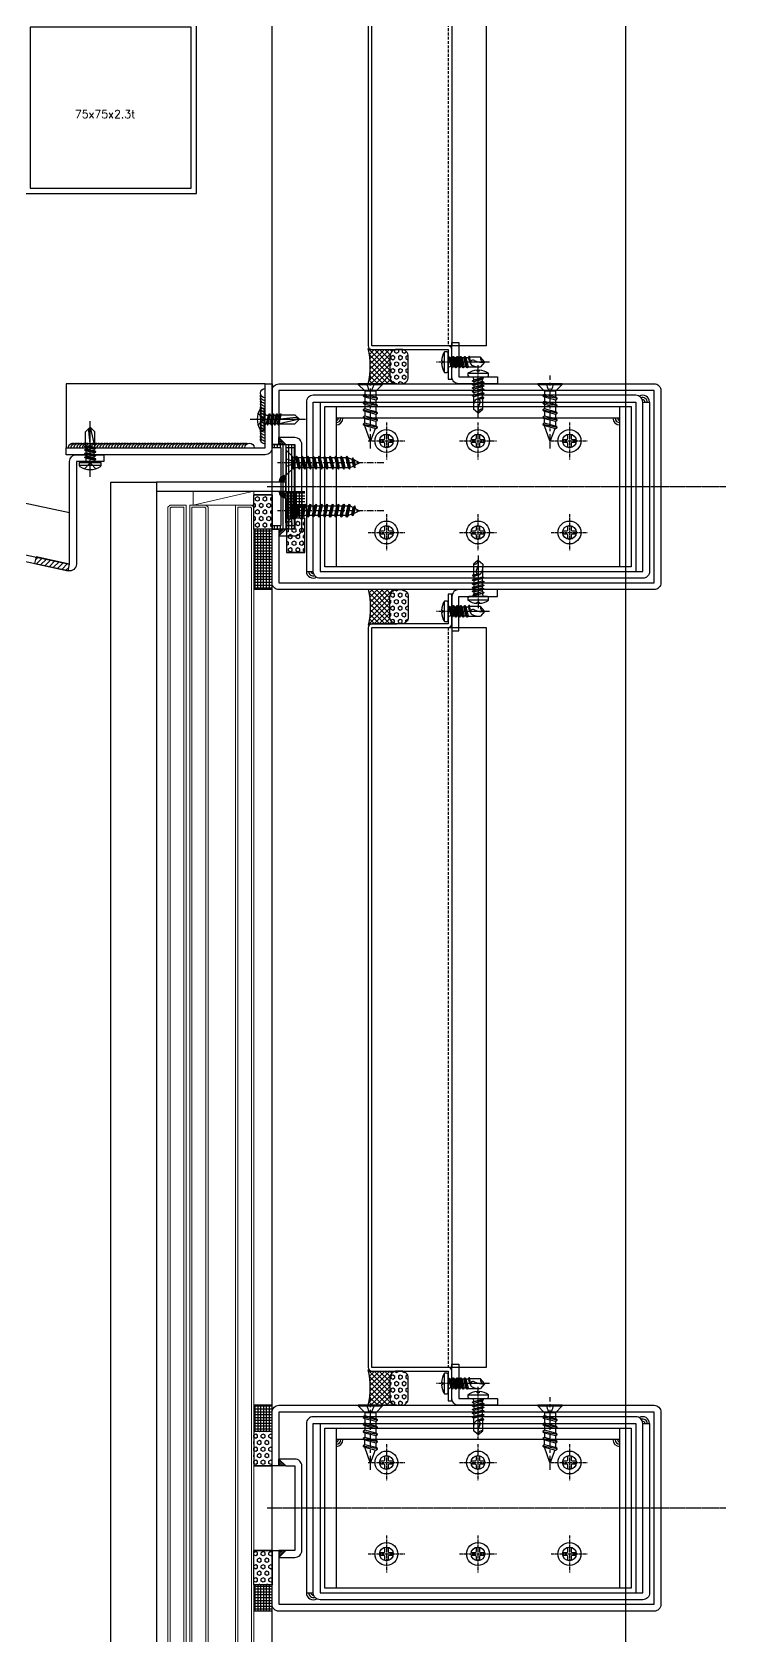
# Model space of a CAD drawing. Extents: x -3378 to 102197, y -3799 to 48702.
# Drawn here: x 96608 to 96911, y 7674 to 8375 of the extents above; entities that cross this region are included whole.
import ezdxf

# ---------------------------------------------------------------- set-up
doc = ezdxf.new("R2010")
doc.units = 0
for name, pattern in [('CEN1', [9, 6, -1, 1, -1]), ('CENTER', [2, 1.25, -0.25, 0.25, -0.25]), ('HIDDEN', [0.375, 0.25, -0.125])]:
    doc.linetypes.add(name, pattern=pattern)
for name, color, linetype in [('24WELD', 55, 'Continuous'), ('ARR', 6, 'Continuous'), ('BCM CL', 14, 'CENTER'), ('BCM-DIM', 54, 'Continuous'), ('BCM-draft', 252, 'Continuous'), ('BCM-SIL', 8, 'Continuous'), ('CENTER', 4, 'CENTER'), ('CL', 14, 'CENTER'), ('GM_SECT_15', 15, 'Continuous'), ('不鏽鋼板S.S.PANEL', 30, 'Continuous'), ('填縫物 SEALANT', 1, 'Continuous'), ('泡棉', 8, 'Continuous'), ('矽利康', 9, 'Continuous'), ('螺絲 固定五金 FASTENERS', 124, 'Continuous'), ('螺絲、螺栓', 4, 'Continuous'), ('視覺模型鋁擠型暫替', 4, 'Continuous'), ('金屬面材 METAL PANEL', 2, 'Continuous'), ('镀锌钢板', 3, 'Continuous'), ('隔熱材 INSULATION', 9, 'HIDDEN')]:
    doc.layers.add(name, color=color, linetype=linetype)
doc.layers.add('BCM-GK', color=252, linetype='Continuous', lineweight=5)
doc.layers.add('BCM-GLA', color=4, linetype='Continuous', lineweight=5)
doc.layers.add('不顯示', color=254, linetype='Continuous', plot=False)
doc.styles.add('DIM', font='simplex.shx', dxfattribs={"bigfont": 'chineset.shx'})
pattern_1 = [(45, (-80931.47096, -992287.45455), (-0.44194173824, 0.44194173824), [])]
pattern_2 = [(90, (-94993.687, -997925.494), (-1.25, 0), []), (180, (-94993.687, -997925.494), (-1e-16, -1.25), [])]
pattern_3 = [(90, (154.4923, -120.1606), (-1.649778, 1e-16), [0.9525, -1.905]), (210, (154.4923, -120.1606), (0.824889, -1.42875), [0.9525, -1.905]), (150, (154.4923, -119.2081), (-0.824889, -1.42875), [0.9525, -1.905])]

# ---------------------------------------------------------------- blocks, each defined once
blk = doc.blocks.new('75x75x2.3t')
at = {"layer": 'GM_SECT_15'}
for points in [[(0, -75), (75, -75), (75, 0), (0, 0)], [(2.3, -72.7), (72.7, -72.7), (72.7, -2.3), (2.3, -2.3)]]:
    blk.add_lwpolyline(points, close=True, dxfattribs=at)
at = {"layer": '不顯示', "linetype": 'Continuous', "insert": (21.79, -38.48), "char_height": 3.5, "attachment_point": 1, "style": 'DIM'}
blk.add_mtext_dynamic_manual_height_columns('75x75x2.3t', width=3.4858, gutter_width=17.5, heights=[0], dxfattribs=at)
blk = doc.blocks.new('*u927')
at = {"layer": 'CENTER', "color": 0, "ltscale": 5}
blk.add_line((28.28, 0), (-3.62, 0), dxfattribs=at)
at = {"layer": '螺絲、螺栓', "color": 0, "linetype": 'ByBlock', "ltscale": 0.2}
for p, q in [((0.3, 5.3), (0.3, -5.3)), ((3.1, 2.5), (3.1, -2.5)), ((3.1, 2.39), (4.64, 2.39)), ((5.08, 3.15), (6.34, -3.15)), ((5.7, 2.39), (7.79, 2.39)), ((8.23, 3.15), (9.49, -3.15)), ((8.85, 2.39), (10.94, 2.39)), ((11.38, 3.15), (12.64, -3.15)), ((12, 2.39), (14.09, 2.39)), ((14.53, 3.15), (15.79, -3.15)), ((17.24, 2.39), (15.15, 2.39)), ((17.68, 3.15), (18.94, -3.15)), ((18.17, 2.61), (24.84, 0.24)), ((3.1, -2.39), (5.9, -2.39)), ((6.96, -2.39), (9.05, -2.39)), ((10.11, -2.39), (12.2, -2.39)), ((13.26, -2.39), (15.35, -2.39)), ((16.41, -2.39), (18.5, -2.39)), ((24.84, -0.23), (19.52, -2.25))]:
    blk.add_line(p, q, dxfattribs=at)
blk.add_lwpolyline([(3.1, -2.5), (0.3, -5.3), (0, -5.3), (0, 5.3), (0.3, 5.3), (3.1, 2.5)], dxfattribs=at)
blk.add_lwpolyline([(0, 1.61, -0.048054), (2.67, 0.68, -0.292428), (3.1, 0, -0.292428), (2.67, -0.68, -0.048054), (0, -1.61, -0.048054)], format="xyb", dxfattribs=at)
for points in [[(6.34, -3.15), (5.9, -2.39), (4.64, 2.39), (5.08, 3.15), (5.27, 3.15), (5.7, 2.39), (6.96, -2.39), (6.53, -3.15)], [(9.49, -3.15), (9.05, -2.39), (7.79, 2.39), (8.23, 3.15), (8.42, 3.15), (8.85, 2.39), (10.11, -2.39), (9.68, -3.15)], [(12.64, -3.15), (12.2, -2.39), (10.94, 2.39), (11.38, 3.15), (11.57, 3.15), (12, 2.39), (13.26, -2.39), (12.83, -3.15)], [(15.79, -3.15), (15.35, -2.39), (14.09, 2.39), (14.53, 3.15), (14.72, 3.15), (15.15, 2.39), (16.41, -2.39), (15.98, -3.15)], [(18.94, -3.15), (18.5, -2.39), (17.24, 2.39), (17.68, 3.15), (17.87, 3.15), (18.3, 2.39), (19.56, -2.39), (19.13, -3.15)]]:
    blk.add_lwpolyline(points, close=True, dxfattribs=at)
blk.add_arc((24.75, 0), 0.252, 292.16272, 69.4623, dxfattribs=at)
blk = doc.blocks.new('*U929')
blk.add_blockref('*u927', (0, 0))
blk = doc.blocks.new('橫料01')
at = {"layer": '視覺模型鋁擠型暫替', "linetype": 'Continuous'}
h = blk.add_hatch(dxfattribs=at)
h.set_pattern_fill('ANSI31', color=1, scale=5)
h.set_pattern_definition(pattern_1)
h.paths.add_polyline_path([(-151.5, -26.5), (-148.5, -26.5), (-151.5, -23.5)])
h = blk.add_hatch(dxfattribs=at)
h.set_pattern_fill('ANSI31', color=1, scale=5)
h.set_pattern_definition(pattern_1)
h.paths.add_polyline_path([(-151.5, -66.5), (-148.5, -63.5), (-151.5, -63.5)])
at = {"layer": '視覺模型鋁擠型暫替', "color": 1, "linetype": 'Continuous'}
for points in [[(-148.5, -26.5), (-151.5, -26.5), (-151.5, -23.5), (-148.5, -26.5)], [(-148.5, -63.5), (-151.5, -63.5), (-151.5, -66.5), (-148.5, -63.5)]]:
    blk.add_lwpolyline(points, dxfattribs=at)
at = {"layer": '視覺模型鋁擠型暫替', "color": 7, "linetype": 'Continuous'}
for centre, radius, start, end in [((7.5, -8), 3, 0, 120), ((7.5, -8), 2, 0, 109.47122), ((7.5, -8), 1, 0, 99.59407), ((-136.5, -82.01), 3, 180, 300), ((-136.5, -82.01), 2, 180, 289.47122), ((-136.5, -82.01), 1, 180, 279.59407)]:
    blk.add_arc(centre, radius, start, end, dxfattribs=at)
at = {"layer": '金屬面材 METAL PANEL'}
for points in [[(-151.5, -63.5), (-151.5, -87.01), (12.5, -87.01), (12.5, -3), (-151.49, -3), (-151.5, -26.5), (-154.5, -26.5), (-154.49, -3, -0.414128), (-151.49, 0), (12.5, 0, -0.414214), (15.5, -3), (15.5, -87.01, -0.414214), (12.5, -90.01), (-151.5, -90.01, -0.414214), (-154.5, -87.01), (-154.5, -63.5)], [(-151.5, -66.5), (-144.5, -66.5, 0.414214), (-141.5, -63.5), (-141.5, -26.5, 0.414239), (-144.5, -23.5), (-151.5, -23.5), (-148.5, -26.5), (-144.5, -26.5), (-144.5, -63.5), (-148.5, -63.5)]]:
    blk.add_lwpolyline(points, format="xyb", close=True, dxfattribs=at)
at = {"layer": '镀锌钢板'}
for points in [[(-136.5, -82.01), (-136.5, -8), (4.5, -8), (4.5, -82.01), (7.5, -82.01), (7.5, -8, 0.414214), (4.5, -5), (-136.5, -5, 0.414214), (-139.5, -8), (-139.5, -82.01)], [(10.5, -8), (10.5, -82.01, -0.414214), (7.5, -85.01), (-133.5, -85.01, -0.414214), (-136.5, -82.01), (-136.5, -8), (-133.5, -8), (-133.5, -82.01), (7.5, -82.01), (7.5, -8)]]:
    blk.add_lwpolyline(points, format="xyb", close=True, dxfattribs=at)
at = {"layer": '螺絲 固定五金 FASTENERS', "xscale": -1.000000000000002, "rotation": 90}
for p in [(-111.5, 0), (-33, 0)]:
    blk.add_blockref('*U929', p, dxfattribs=at)
blk = doc.blocks.new('*U35')
blk.add_lwpolyline([(1.22, 0.68), (2.48, 0.68, -0.398336), (3.02, 0.16, -0.027263), (3.02, -0.16, -0.398336), (2.48, -0.68), (1.22, -0.68, 0.414214), (0.68, -1.22), (0.68, -2.48, -0.398336), (0.16, -3.02, -0.027263), (-0.16, -3.02, -0.398336), (-0.68, -2.48), (-0.68, -1.22, 0.414214), (-1.22, -0.68), (-2.48, -0.68, -0.398336), (-3.02, -0.16, -0.027263), (-3.02, 0.16, -0.398336), (-2.48, 0.68), (-1.22, 0.68, 0.414214), (-0.68, 1.22), (-0.68, 2.48, -0.398336), (-0.16, 3.02, -0.027263), (0.16, 3.02, -0.398336), (0.68, 2.48), (0.68, 1.22, 0.414214)], format="xyb", close=True)
blk.add_circle((0, 0), 5)
at = {"layer": 'CL'}
for p, q in [((0, 8.04), (0, -8.04)), ((-8.04, 0), (8.04, 0))]:
    blk.add_line(p, q, dxfattribs=at)
blk = doc.blocks.new('圓孔6mm')
at = {"layer": '視覺模型鋁擠型暫替', "color": 6, "linetype": 'Continuous'}
blk.add_circle((0, 0), 3, dxfattribs=at)
at = {"layer": 'BCM-draft'}
blk.add_blockref('*U35', (0, 0), dxfattribs=at)
blk = doc.blocks.new('4t 托架')
at = {"layer": '視覺模型鋁擠型暫替', "color": 7, "linetype": 'Continuous'}
for centre, radius, start, end in [((14.5, -11.5), 1, 270, 0), ((14.5, -11.5), 2, 270, 0), ((14.5, -11.5), 3, 270, 0), ((138.5, -11.5), 3, 180, 270), ((138.5, -11.5), 2, 180, 270), ((138.5, -11.5), 1, 180, 270)]:
    blk.add_arc(centre, radius, start, end, dxfattribs=at)
at = {"layer": '镀锌钢板', "color": 6, "linetype": 'Continuous'}
for p, q in [((14.5, -6.5), (14.5, -76.51)), ((138.5, -76.51), (138.5, -6.5)), ((138.5, -11.5), (14.5, -11.5))]:
    blk.add_line(p, q, dxfattribs=at)
blk.add_lwpolyline([(9.5, -6.5), (143.5, -6.5), (143.5, -76.51), (9.5, -76.51)], close=True, dxfattribs=at)
at = {"layer": '視覺模型鋁擠型暫替', "linetype": 'Continuous'}
for p in [(36.5, -21.5), (76.5, -21.5), (116.5, -21.5), (36.5, -61.51), (76.5, -61.51), (116.5, -61.51)]:
    blk.add_blockref('圓孔6mm', p, dxfattribs=at)
blk = doc.blocks.new('A$C4E2A2353')
at = {"layer": 'ARR', "color": 0, "linetype": 'CEN1', "ltscale": 0.5}
blk.add_line((42.86, 0), (-3.62, 0), dxfattribs=at)
at = {"layer": 'ARR', "color": 0, "linetype": 'ByBlock', "ltscale": 0.3}
for p, q in [((0.3, -5.3), (0.3, 5.3)), ((3.1, -2.5), (3.1, 2.5)), ((4.38, 2.15), (3.1, 2.15)), ((3.1, 1.24), (3.82, -2.16)), ((4.71, 2.87), (4.38, 2.15)), ((4.38, 2.15), (5.3, -2.16)), ((4.43, 1.96), (5.34, -2.36)), ((5.34, 2.15), (4.71, 2.87)), ((4.71, 2.87), (5.93, -2.88)), ((4.89, 2.06), (5.8, -2.26)), ((6.82, 2.15), (5.34, 2.15)), ((5.34, 2.15), (6.26, -2.16)), ((5.34, 2.15), (6.26, -2.16)), ((7.15, 2.87), (6.82, 2.15)), ((6.82, 2.15), (7.74, -2.16)), ((6.86, 1.96), (7.78, -2.36)), ((7.78, 2.15), (7.15, 2.87)), ((7.15, 2.87), (8.37, -2.88)), ((7.32, 2.06), (8.24, -2.26)), ((9.26, 2.15), (7.78, 2.15)), ((7.78, 2.15), (8.7, -2.16)), ((7.78, 2.15), (8.7, -2.16)), ((9.59, 2.87), (9.26, 2.15)), ((9.26, 2.15), (10.17, -2.16)), ((9.3, 1.96), (10.21, -2.36)), ((10.22, 2.15), (9.59, 2.87)), ((9.59, 2.87), (10.81, -2.88)), ((9.76, 2.06), (10.67, -2.26)), ((11.7, 2.15), (10.22, 2.15)), ((10.22, 2.15), (11.13, -2.16)), ((10.22, 2.15), (11.13, -2.16)), ((12.02, 2.87), (11.7, 2.15)), ((11.7, 2.15), (12.61, -2.16)), ((11.74, 1.96), (12.65, -2.36)), ((12.66, 2.15), (12.02, 2.87)), ((12.02, 2.87), (13.24, -2.88)), ((12.2, 2.06), (13.11, -2.26)), ((14.13, 2.15), (12.66, 2.15)), ((12.66, 2.15), (13.57, -2.16)), ((12.66, 2.15), (13.57, -2.16)), ((14.46, 2.87), (14.13, 2.15)), ((14.13, 2.15), (15.05, -2.16)), ((14.18, 1.96), (15.09, -2.36)), ((15.09, 2.15), (14.46, 2.87)), ((14.46, 2.87), (15.68, -2.88)), ((14.64, 2.06), (15.55, -2.26)), ((16.57, 2.15), (15.09, 2.15)), ((15.09, 2.15), (16.01, -2.16)), ((15.09, 2.15), (16.01, -2.16)), ((16.9, 2.87), (16.57, 2.15)), ((16.57, 2.15), (17.49, -2.16)), ((16.61, 1.96), (17.53, -2.36)), ((17.53, 2.15), (16.9, 2.87)), ((16.9, 2.87), (18.12, -2.88)), ((17.07, 2.06), (17.99, -2.26)), ((19.01, 2.15), (17.53, 2.15)), ((17.53, 2.15), (18.45, -2.16)), ((17.53, 2.15), (18.45, -2.16)), ((19.34, 2.87), (19.01, 2.15)), ((19.01, 2.15), (19.92, -2.16)), ((19.05, 1.96), (19.96, -2.36)), ((19.97, 2.15), (19.34, 2.87)), ((19.34, 2.87), (20.56, -2.88)), ((19.51, 2.06), (20.42, -2.26)), ((21.45, 2.15), (19.97, 2.15)), ((19.97, 2.15), (20.88, -2.16)), ((19.97, 2.15), (20.88, -2.16)), ((21.77, 2.87), (21.45, 2.15)), ((21.77, 2.87), (21.45, 2.15)), ((21.45, 2.15), (22.36, -2.16)), ((21.45, 2.15), (22.36, -2.16)), ((21.49, 1.96), (22.4, -2.36)), ((21.49, 1.96), (22.4, -2.36)), ((22.41, 2.15), (21.77, 2.87)), ((21.77, 2.87), (22.99, -2.88)), ((22.41, 2.15), (21.77, 2.87)), ((21.77, 2.87), (22.99, -2.88)), ((21.95, 2.06), (22.86, -2.26)), ((21.95, 2.06), (22.86, -2.26)), ((23.88, 2.15), (22.41, 2.15)), ((22.41, 2.15), (23.32, -2.16)), ((23.88, 2.15), (22.41, 2.15)), ((22.41, 2.15), (23.32, -2.16)), ((22.41, 2.15), (23.32, -2.16)), ((22.41, 2.15), (23.32, -2.16)), ((24.21, 2.87), (23.88, 2.15)), ((24.21, 2.87), (23.88, 2.15)), ((23.88, 2.15), (24.8, -2.16)), ((23.88, 2.15), (24.8, -2.16)), ((23.93, 1.96), (24.84, -2.36)), ((23.93, 1.96), (24.84, -2.36)), ((24.84, 2.15), (24.21, 2.87)), ((24.21, 2.87), (25.43, -2.88)), ((24.84, 2.15), (24.21, 2.87)), ((24.21, 2.87), (25.43, -2.88)), ((24.38, 2.06), (25.3, -2.26)), ((24.38, 2.06), (25.3, -2.26)), ((26.32, 2.15), (24.84, 2.15)), ((24.84, 2.15), (25.76, -2.16)), ((26.32, 2.15), (24.84, 2.15)), ((24.84, 2.15), (25.76, -2.16)), ((24.84, 2.15), (25.76, -2.16)), ((24.84, 2.15), (25.76, -2.16)), ((26.65, 2.87), (26.32, 2.15)), ((26.65, 2.87), (26.32, 2.15)), ((26.32, 2.15), (27.24, -2.16)), ((26.32, 2.15), (27.24, -2.16)), ((26.36, 1.96), (27.28, -2.36)), ((26.36, 1.96), (27.28, -2.36)), ((27.28, 2.15), (26.65, 2.87)), ((26.65, 2.87), (27.87, -2.88)), ((27.28, 2.15), (26.65, 2.87)), ((26.65, 2.87), (27.87, -2.88)), ((26.82, 2.06), (27.74, -2.26)), ((26.82, 2.06), (27.74, -2.26)), ((28.91, 1.45), (27.28, 2.15)), ((27.28, 2.15), (28.19, -2.16)), ((27.28, 2.15), (28.19, -2.16)), ((27.28, 2.15), (28.19, -2.16)), ((27.28, 2.15), (28.19, -2.16)), ((29.24, 2.17), (28.91, 1.45)), ((28.91, 1.45), (29.52, -1.46)), ((29.96, 0.99), (29.24, 2.17)), ((29.24, 2.17), (30.16, -2.18)), ((32.25, 0), (29.96, 1.25)), ((29.96, 0.99), (30.39, -1)), ((32.26, 0), (32.25, 0)), ((3.1, -1.02), (3.49, -2.88)), ((3.1, -2.44), (3.49, -2.88)), ((3.49, -2.88), (3.82, -2.16)), ((3.82, -2.16), (5.3, -2.16)), ((5.3, -2.16), (5.93, -2.88)), ((5.93, -2.88), (6.26, -2.16)), ((6.26, -2.16), (7.74, -2.16)), ((7.74, -2.16), (8.37, -2.88)), ((8.37, -2.88), (8.7, -2.16)), ((8.7, -2.16), (10.17, -2.16)), ((10.17, -2.16), (10.81, -2.88)), ((10.81, -2.88), (11.13, -2.16)), ((11.13, -2.16), (12.61, -2.16)), ((12.61, -2.16), (13.24, -2.88)), ((13.24, -2.88), (13.57, -2.16)), ((13.57, -2.16), (15.05, -2.16)), ((15.05, -2.16), (15.68, -2.88)), ((15.68, -2.88), (16.01, -2.16)), ((16.01, -2.16), (17.49, -2.16)), ((17.49, -2.16), (18.12, -2.88)), ((18.12, -2.88), (18.45, -2.16)), ((18.45, -2.16), (19.92, -2.16)), ((19.92, -2.16), (20.56, -2.88)), ((20.56, -2.88), (20.88, -2.16)), ((20.88, -2.16), (22.36, -2.16)), ((22.36, -2.16), (22.99, -2.88)), ((22.36, -2.16), (22.99, -2.88)), ((22.99, -2.88), (23.32, -2.16)), ((22.99, -2.88), (23.32, -2.16)), ((23.32, -2.16), (24.8, -2.16)), ((23.32, -2.16), (24.8, -2.16)), ((24.8, -2.16), (25.43, -2.88)), ((24.8, -2.16), (25.43, -2.88)), ((25.43, -2.88), (25.76, -2.16)), ((25.43, -2.88), (25.76, -2.16)), ((25.76, -2.16), (27.24, -2.16)), ((25.76, -2.16), (27.24, -2.16)), ((27.24, -2.16), (27.87, -2.88)), ((27.24, -2.16), (27.87, -2.88)), ((27.87, -2.88), (28.19, -2.16)), ((27.87, -2.88), (28.19, -2.16)), ((28.19, -2.16), (29.52, -1.46)), ((29.52, -1.46), (30.16, -2.18)), ((30.16, -2.18), (30.39, -1)), ((30.39, -1), (32.25, -0.01)), ((32.25, -0.01), (32.26, 0))]:
    blk.add_line(p, q, dxfattribs=at)
blk.add_lwpolyline([(3.1, 2.5), (0.3, 5.3), (0, 5.3), (0, -5.3), (0.3, -5.3), (3.1, -2.5)], dxfattribs=at)
blk.add_lwpolyline([(0, -1.61, 0.048054), (2.67, -0.68, 0.292428), (3.1, 0, 0.292428), (2.67, 0.68, 0.048054), (0, 1.61, 0.048054)], format="xyb", dxfattribs=at)
blk = doc.blocks.new('*U920')
at = {"layer": '螺絲、螺栓', "color": 0, "linetype": 'ByBlock', "xscale": -1, "rotation": 180}
blk.add_blockref('A$C4E2A2353', (0, 0), dxfattribs=at)
blk = doc.blocks.new('玻璃飾條03')
at = {"layer": '視覺模型鋁擠型暫替', "color": 2, "linetype": 'Continuous'}
for centre, radius, start, end in [((56.5, 0), 3, 90, 180), ((56.5, 0), 2.5, 90, 180), ((56.5, 0), 2, 90, 180), ((56.5, 0), 1.5, 90, 180), ((56.5, 0), 1, 90, 180), ((56.5, -4), 3, 180, 270), ((56.5, -4), 2.5, 180, 270), ((56.5, -4), 2, 180, 270), ((56.5, -4), 1.5, 180, 270), ((56.5, -4), 1, 180, 270)]:
    blk.add_arc(centre, radius, start, end, dxfattribs=at)
at = {"layer": '金屬面材 METAL PANEL', "linetype": 'Continuous'}
for points in [[(56.5, -19), (60.5, -19), (60.5, 15), (56.5, 15)], [(0, -4), (56.5, -4), (56.5, 0), (0, 0)]]:
    blk.add_lwpolyline(points, close=True, dxfattribs=at)
at = {"layer": '螺絲 固定五金 FASTENERS', "xscale": -1, "rotation": 180}
blk.add_blockref('*U920', (56.5, 8.5), dxfattribs=at)
at = {"layer": '螺絲 固定五金 FASTENERS'}
blk.add_blockref('*U920', (56.5, -12.5), dxfattribs=at)
blk = doc.blocks.new('A$C19CB1797')
at = {"layer": 'BCM-SIL'}
for p, q in [((8.28, 24.29, 0), (8.28, 0, 0)), ((3.53, 19.39, 0), (13.03, 19.39, 0)), ((3.53, 18.16, 0), (13.03, 18.16, 0)), ((6.49, 17.06, 0), (5.88, 16.71, 0)), ((5.88, 16.71, 0), (10.68, 15.91, 0)), ((5.88, 16.71, 0), (5.88, 16.51, 0)), ((5.88, 16.51, 0), (10.68, 15.72, 0)), ((5.88, 16.51, 0), (6.49, 16.16, 0)), ((6.49, 15.47, 0), (5.88, 15.12, 0)), ((5.88, 15.12, 0), (10.68, 14.32, 0)), ((5.88, 15.12, 0), (5.88, 14.92, 0)), ((5.88, 14.92, 0), (10.68, 14.13, 0)), ((5.88, 14.92, 0), (6.49, 14.57, 0)), ((6.49, 17.06, 0), (10.07, 16.26, 0)), ((6.49, 16.16, 0), (10.07, 15.36, 0)), ((6.49, 16.16, 0), (6.49, 15.47, 0)), ((6.49, 15.47, 0), (10.07, 14.68, 0)), ((6.49, 14.57, 0), (10.07, 13.78, 0)), ((6.49, 14.57, 0), (6.49, 13.88, 0)), ((10.07, 17.06, 0), (10.07, 16.26, 0)), ((10.07, 17.06, 0), (10.07, 16.26, 0)), ((10.07, 16.26, 0), (10.68, 15.91, 0)), ((10.68, 15.72, 0), (10.07, 15.36, 0)), ((10.07, 15.36, 0), (10.07, 14.68, 0)), ((10.07, 14.68, 0), (10.68, 14.32, 0)), ((10.68, 14.13, 0), (10.07, 13.78, 0)), ((10.68, 15.91, 0), (10.68, 15.72, 0)), ((10.68, 14.32, 0), (10.68, 14.13, 0)), ((6.49, 13.88, 0), (5.88, 13.53, 0)), ((5.88, 13.53, 0), (10.68, 12.74, 0)), ((5.88, 13.53, 0), (5.88, 13.33, 0)), ((5.88, 13.33, 0), (10.68, 12.54, 0)), ((5.88, 13.33, 0), (6.49, 12.98, 0)), ((6.49, 12.3, 0), (5.88, 11.94, 0)), ((5.88, 11.94, 0), (10.68, 11.15, 0)), ((5.88, 11.94, 0), (5.88, 11.75, 0)), ((5.88, 11.75, 0), (10.68, 10.95, 0)), ((5.88, 11.75, 0), (6.28, 11.52, 0)), ((8.28, 2.66, 0), (6.28, 11.52, 0)), ((6.28, 11.52, 0), (6.28, 4.66, 0)), ((6.28, 11.52, 0), (10.28, 10.72, 0)), ((6.49, 13.88, 0), (10.07, 13.09, 0)), ((6.49, 12.98, 0), (10.07, 12.19, 0)), ((6.49, 12.98, 0), (6.49, 12.3, 0)), ((6.49, 12.3, 0), (10.07, 11.5, 0)), ((9.03, 4.16, 0), (8.28, 11.12, 0)), ((10.07, 13.78, 0), (10.07, 13.09, 0)), ((10.07, 13.09, 0), (10.68, 12.74, 0)), ((10.68, 12.54, 0), (10.07, 12.19, 0)), ((10.07, 12.19, 0), (10.07, 11.5, 0)), ((10.07, 11.5, 0), (10.68, 11.15, 0)), ((10.68, 10.95, 0), (10.28, 10.72, 0)), ((10.28, 10.72, 0), (10.28, 4.66, 0)), ((10.68, 12.74, 0), (10.68, 12.54, 0)), ((10.68, 11.15, 0), (10.68, 10.95, 0)), ((6.28, 4.66, 0), (8.28, 2.66, 0)), ((8.28, 2.66, 0), (10.28, 4.66, 0)), ((8.28, 2.66, 0), (9.03, 4.16, 0))]:
    blk.add_line(p, q, dxfattribs=at)
at = {"layer": 'BCM-SIL', "elevation": 0}
blk.add_lwpolyline([(12.8, 19.81, 0.297439), (3.75, 19.81, 0.253368), (3.53, 19.39), (3.53, 18.16, 0.414214), (4.03, 17.66), (12.53, 17.66, 0.414214), (13.03, 18.16), (13.03, 19.39, 0.253368)], format="xyb", close=True, dxfattribs=at)
at = {"layer": 'BCM-SIL', "ltscale": 0.1, "elevation": 0}
blk.add_lwpolyline([(5.78, 20.77), (7.8, 18.64, 0.205918), (8.28, 18.43, 0.205918), (8.75, 18.64), (10.78, 20.77)], format="xyb", dxfattribs=at)
at = {"layer": 'BCM-SIL'}
for centre, start, end in [((5.89, 17.06, 0), 0, 90), ((10.67, 17.06, 0), 90, 180)]:
    blk.add_arc(centre, 0.6, start, end, dxfattribs=at)
blk = doc.blocks.new('*U740')
for centre, end in [((1.3, 41.5), 196.3529), ((1.3, 39), 196.3529), ((1.4, 44), 196.3529), ((0.8, 24), 196.3529), ((0.9, 29), 196.3529), ((0.9, 26.5), 196.3529), ((1, 31.5), 196.3529), ((1.1, 34), 196.3529), ((1.2, 36.5), 196.3529), ((0.4, 11.5), 196.3529), ((0.5, 16.5), 196.3529), ((0.5, 14), 196.3529), ((0.6, 19), 196.3529), ((0.7, 21.5), 196.3529), ((0.1, 4), 268.1431), ((0.2, 6.5), 196.3529), ((0.3, 9), 196.3529)]:
    blk.add_arc(centre, 4, 88.1431, end)
blk = doc.blocks.new('*U741')
for centre, end in [((-156.4, 5.1), 286.3529), ((-153.9, 5), 286.3529), ((-151.4, 4.9), 286.3529), ((-148.9, 4.8), 286.3529), ((-146.4, 4.7), 286.3529), ((-143.9, 4.7), 286.3529), ((-141.4, 4.6), 286.3529), ((-138.9, 4.5), 286.3529), ((-136.4, 4.4), 286.3529), ((-133.9, 4.3), 286.3529), ((-131.4, 4.3), 286.3529), ((-128.9, 4.2), 286.3529), ((-126.4, 4.1), 286.3529), ((-123.9, 4), 286.3529), ((-121.4, 3.9), 286.3529), ((-118.9, 3.9), 286.3529), ((-116.4, 3.8), 286.3529), ((-113.9, 3.7), 286.3529), ((-111.4, 3.6), 286.3529), ((-108.9, 3.5), 286.3529), ((-106.4, 3.5), 286.3529), ((-103.9, 3.4), 286.3529), ((-101.4, 3.3), 286.3529), ((-98.9, 3.2), 286.3529), ((-96.4, 3.1), 286.3529), ((-94, 3), 286.3529), ((-91.5, 3), 286.3529), ((-89, 2.9), 286.3529), ((-86.5, 2.8), 286.3529), ((-84, 2.7), 286.3529), ((-81.5, 2.6), 286.3529), ((-79, 2.6), 286.3529), ((-76.5, 2.5), 286.3529), ((-74, 2.4), 286.3529), ((-71.5, 2.3), 286.3529), ((-69, 2.2), 286.3529), ((-66.5, 2.2), 286.3529), ((-64, 2.1), 286.3529), ((-61.5, 2), 286.3529), ((-59, 1.9), 286.3529), ((-56.5, 1.8), 286.3529), ((-54, 1.7), 286.3529), ((-51.5, 1.7), 286.3529), ((-49, 1.6), 286.3529), ((-46.5, 1.5), 286.3529), ((-44, 1.4), 286.3529), ((-41.5, 1.3), 286.3529), ((-39, 1.3), 286.3529), ((-36.5, 1.2), 286.3529), ((-34, 1.1), 286.3529), ((-31.5, 1), 286.3529), ((-29, 0.9), 286.3529), ((-26.5, 0.9), 286.3529), ((-24, 0.8), 286.3529), ((-21.5, 0.7), 286.3529), ((-19, 0.6), 286.3529), ((-16.5, 0.5), 286.3529), ((-14, 0.5), 286.3529), ((-11.5, 0.4), 286.3529), ((-9, 0.3), 286.3529), ((-6.5, 0.2), 286.3529), ((-4, 0.1), 358.1431)]:
    blk.add_arc(centre, 4, 178.1431, end)
blk = doc.blocks.new('鋁板彎01')
at = {"layer": '金屬面材 METAL PANEL', "linetype": 'Continuous'}
blk.add_line((-3, 0), (-90, 0), dxfattribs=at)
at = {"layer": '金屬面材 METAL PANEL'}
blk.add_line((-90, 0), (-90, -28), dxfattribs=at)
blk.add_lwpolyline([(0, 0), (0, -28, -0.414214), (-3, -31), (-90, -31), (-90, -28), (-3, -28), (-3, 0), (-0.01, 0)], format="xyb", dxfattribs=at)
at = {"layer": '24WELD', "xscale": -0.5062500000000012, "yscale": 0.5062500000000012, "zscale": 0.5062500000000005, "rotation": 178.1430628016458}
for name, p in [('*U740', (-3, -2.03)), ('*U741', (-7.86, -28))]:
    blk.add_blockref(name, p, dxfattribs=at)
at = {"layer": 'BCM-SIL', "rotation": 90}
blk.add_blockref('A$C19CB1797', (14.66, -23.78, 0), dxfattribs=at)
blk = doc.blocks.new('*u55')
at = {"layer": '泡棉'}
h = blk.add_hatch(dxfattribs=at)
h.set_pattern_fill('HEX', color=256, scale=0.3)
h.set_pattern_definition([(0, (-4141.5022, 978.2385), (0, 1.6497784), [0.9525, -1.905]), (120, (-4141.5022, 978.2385), (-1.42875, -0.8248892), [0.9525, -1.905]), (60, (-4140.5497, 978.2385), (-1.42875, 0.8248892), [0.9525, -1.905])])
edge = h.paths.add_edge_path()
edge.add_line((-12, 9.53), (-3, 9.53))
edge.add_arc((-3, 12.53), 3, 270, 360)
edge.add_line((0, 12.53), (0, 14.53))
edge.add_arc((-3, 14.53), 3, 0, 90)
edge.add_line((-3, 17.53), (-12, 17.53))
edge.add_arc((-12, 14.53), 3, 90, 180)
edge.add_line((-15, 14.53), (-15, 12.53))
edge.add_arc((-12, 12.53), 3, 180, 270)
at = {"layer": '矽利康'}
h = blk.add_hatch(dxfattribs=at)
h.set_pattern_fill('ANSI37', color=256, scale=0.5, style=0)
h.set_pattern_definition([(45, (-4141.5022, 978.2385), (-1.122532, 1.122532), []), (135, (-4141.5022, 978.2385), (-1.122532, -1.122532), [])])
edge = h.paths.add_edge_path()
edge.add_arc((-7.73, -32.06), 32.98, 76.43716, 103.56284)
edge.add_arc((-16.6, 1.13), 1.6, 315, 360)
edge.add_line((-15, 1.13), (-15, 12.53))
edge.add_arc((-12, 12.53), 3, 180, 270)
edge.add_line((-12, 9.53), (-3, 9.53))
edge.add_arc((-3, 12.53), 3, 270, 360)
edge.add_line((0, 12.53), (0, 0))
at = {"layer": '泡棉'}
blk.add_lwpolyline([(-12, 9.53), (-3, 9.53, 0.414214), (0, 12.53), (0, 14.53, 0.414214), (-3, 17.53), (-12, 17.53, 0.414214), (-15, 14.53), (-15, 12.53, 0.414214)], format="xyb", close=True, dxfattribs=at)
at = {"layer": '矽利康'}
blk.add_lwpolyline([(0, 0, 0.118914), (-15.47, 0, 0.198912), (-15, 1.13), (-15, 12.53, 0.414214), (-12, 9.53), (-3, 9.53, 0.414214), (0, 12.53)], format="xyb", close=True, dxfattribs=at)
blk = doc.blocks.new('M5x16圓頭自攻')
at = {"layer": 'ARR', "color": 0, "linetype": 'CENTER', "ltscale": 0.87}
blk.add_line((18, 0), (-5.1, 0), dxfattribs=at)
at = {"layer": 'ARR', "color": 0, "linetype": 'ByBlock', "ltscale": 0.3}
for p, q in [((-1.61, -4.5), (-1.61, 4.5)), ((0.5, 2.24), (1.14, 1.9)), ((0.72, 2.13), (1.65, -2.5)), ((1.89, 1.9), (1.14, 1.9)), ((2.24, 2.5), (3.24, -2.5)), ((3.48, 1.9), (2.73, 1.9)), ((3.83, 2.5), (4.83, -2.5)), ((5.07, 1.9), (4.32, 1.9)), ((5.42, 2.5), (6.42, -2.5)), ((6.81, 1.9), (5.91, 1.9)), ((7.16, 2.5), (8.16, -2.5)), ((8.4, 1.9), (7.65, 1.9)), ((8.73, 1.9), (7.98, 1.9)), ((9.08, 2.5), (9.7, -0.6)), ((14.12, 2.1), (9.46, 2.1)), ((15.83, 0.06), (14.12, 2.1)), ((15.83, 0.06), (15.95, 0.06)), ((16, -0.01), (16, 0.01)), ((2.14, -1.9), (2.89, -1.9)), ((3.73, -1.9), (4.48, -1.9)), ((5.32, -1.9), (6.07, -1.9)), ((6.91, -1.9), (7.81, -1.9)), ((8.54, -2.1), (12.91, -2.1)), ((15.83, -0.06), (14.12, -2.1)), ((15.83, -0.06), (15.95, -0.06))]:
    blk.add_line(p, q, dxfattribs=at)
blk.add_lwpolyline([(-2.98, -0.5, 0.134476), (-1.61, -4.5), (-0.58, -4.5, 0.198912), (-0.44, -4.44), (-0.06, -4.06, 0.198912), (0, -3.92), (0, 3.92, 0.198912), (-0.06, 4.06), (-0.44, 4.44, 0.198912), (-0.58, 4.5), (-1.61, 4.5, 0.134562), (-2.98, 0.5), (-2.48, 0.5), (-2.48, -0.5), (-2.98, -0.5)], format="xyb", dxfattribs=at)
blk.add_lwpolyline([(1.14, 1.9), (2.14, -1.9), (1.8, -2.5), (1.65, -2.5), (1.3, -1.9), (0.3, 1.9), (0.5, 2.24)], dxfattribs=at)
for points in [[(3.24, -2.5), (2.89, -1.9), (1.89, 1.9), (2.24, 2.5), (2.39, 2.5), (2.73, 1.9), (3.73, -1.9), (3.39, -2.5)], [(4.83, -2.5), (4.48, -1.9), (3.48, 1.9), (3.83, 2.5), (3.98, 2.5), (4.32, 1.9), (5.32, -1.9), (4.98, -2.5)], [(6.42, -2.5), (6.07, -1.9), (5.07, 1.9), (5.42, 2.5), (5.57, 2.5), (5.91, 1.9), (6.91, -1.9), (6.57, -2.5)], [(8.16, -2.5), (7.81, -1.9), (6.81, 1.9), (7.16, 2.5), (7.31, 2.5), (7.65, 1.9), (8.65, -1.9), (8.31, -2.5)], [(9.08, 2.5), (8.73, 1.9), (9.7, -0.6), (9.46, 2.1), (9.23, 2.5)]]:
    blk.add_lwpolyline(points, close=True, dxfattribs=at)
for centre, radius, start, end in [((0.67, 3.07), 0.874, 220.33884, 257.78016), ((10.86, -0.29), 1.2, 56.15202, 236.15202), ((14.85, 6.88), 7.01, 241.64577, 278.00805), ((15.9, 1.75), 1.82, 168.86169, 267.68654), ((15.95, 0.01), 0.05, 0, 90), ((1.17, -3.34), 1.44, 84.73115, 144.21996), ((13.52, 4.88), 7.01, 241.64577, 274.95411), ((15.95, -0.01), 0.05, 270, 0)]:
    blk.add_arc(centre, radius, start, end, dxfattribs=at)
blk = doc.blocks.new('*U255')
blk.add_blockref('M5x16圓頭自攻', (0, 0))
blk = doc.blocks.new('*U643')
at = {"layer": 'BCM-draft', "linetype": 'HIDDEN', "ltscale": 5}
blk.add_line((16.6, 35), (340.06, 35), dxfattribs=at)
at = {"layer": 'BCM-draft'}
blk.add_lwpolyline([(16.6, 36.6), (340.06, 36.6)], dxfattribs=at)
at = {"layer": '不鏽鋼板S.S.PANEL'}
blk.add_lwpolyline([(341.66, 1.6), (341.66, 35), (354.66, 35), (354.66, 36.6), (341.66, 36.6, 0.414214), (340.06, 35), (340.06, 1.6), (16.6, 1.6), (16.6, 35, 0.414214), (15, 36.6), (2, 36.6), (2, 35), (15, 35), (15, 1.6, 0.414214), (16.6, 0), (340.06, 0, 0.414214)], format="xyb", close=True, dxfattribs=at)
at = {"layer": '金屬面材 METAL PANEL'}
for points in [[(18, 39.6), (3, 39.6), (3, 56.6), (0, 56.6), (0, 39.6, 0.414214), (3, 36.6), (18, 36.6)], [(338.66, 39.6), (353.66, 39.6), (353.66, 56.6), (356.66, 56.6), (356.66, 39.6, -0.414214), (353.66, 36.6), (338.66, 36.6)]]:
    blk.add_lwpolyline(points, format="xyb", close=True, dxfattribs=at)
at = {"layer": '隔熱材 INSULATION', "const_width": 0.2}
blk.add_lwpolyline([(340.06, 35), (340.06, 51.6), (16.6, 51.6), (16.6, 35)], dxfattribs=at)
at = {"layer": '隔熱材 INSULATION'}
blk.add_lwpolyline([(340.06, 1.6), (16.6, 1.6), (16.6, 51.6), (340.06, 51.6)], close=True, dxfattribs=at)
at = {"layer": '填縫物 SEALANT', "extrusion": (0, 0, -1), "zscale": -1}
blk.add_blockref('*u55', (0, 0), dxfattribs=at)
at = {"layer": '填縫物 SEALANT'}
blk.add_blockref('*u55', (356.66, 0), dxfattribs=at)
at = {"layer": '螺絲 固定五金 FASTENERS'}
for p, rotation in [((3, 48.1), 180), ((9.5, 35), 90), ((347.16, 35), 90)]:
    blk.add_blockref('*U255', p, dxfattribs=dict(at, rotation=rotation))
blk.add_blockref('*U255', (353.66, 48.1), dxfattribs=at)
blk = doc.blocks.new('*U748')
at = {"layer": 'BCM-draft', "linetype": 'HIDDEN', "ltscale": 5}
blk.add_line((16.6, 35), (646.73, 35), dxfattribs=at)
at = {"layer": 'BCM-draft'}
blk.add_lwpolyline([(16.6, 36.6), (646.73, 36.6)], dxfattribs=at)
at = {"layer": '不鏽鋼板S.S.PANEL'}
blk.add_lwpolyline([(648.33, 1.6), (648.33, 35), (661.33, 35), (661.33, 36.6), (648.33, 36.6, 0.414214), (646.73, 35), (646.73, 1.6), (16.6, 1.6), (16.6, 35, 0.414214), (15, 36.6), (2, 36.6), (2, 35), (15, 35), (15, 1.6, 0.414214), (16.6, 0), (646.73, 0, 0.414214)], format="xyb", close=True, dxfattribs=at)
at = {"layer": '金屬面材 METAL PANEL'}
for points in [[(18, 39.6), (3, 39.6), (3, 56.6), (0, 56.6), (0, 39.6, 0.414214), (3, 36.6), (18, 36.6)], [(645.33, 39.6), (660.33, 39.6), (660.33, 56.6), (663.33, 56.6), (663.33, 39.6, -0.414214), (660.33, 36.6), (645.33, 36.6)]]:
    blk.add_lwpolyline(points, format="xyb", close=True, dxfattribs=at)
at = {"layer": '隔熱材 INSULATION', "const_width": 0.2}
blk.add_lwpolyline([(646.73, 35), (646.73, 51.6), (16.6, 51.6), (16.6, 35)], dxfattribs=at)
at = {"layer": '隔熱材 INSULATION'}
blk.add_lwpolyline([(646.73, 1.6), (16.6, 1.6), (16.6, 51.6), (646.73, 51.6)], close=True, dxfattribs=at)
at = {"layer": '填縫物 SEALANT', "extrusion": (0, 0, -1), "zscale": -1}
blk.add_blockref('*u55', (0, 0), dxfattribs=at)
at = {"layer": '填縫物 SEALANT'}
blk.add_blockref('*u55', (663.33, 0), dxfattribs=at)
at = {"layer": '螺絲 固定五金 FASTENERS'}
for p, rotation in [((3, 48.1), 180), ((9.5, 35), 90), ((653.83, 35), 90)]:
    blk.add_blockref('*U255', p, dxfattribs=dict(at, rotation=rotation))
blk.add_blockref('*U255', (660.33, 48.1), dxfattribs=at)
blk = doc.blocks.new('425424')
at = {"layer": 'BCM-DIM', "linetype": 'Continuous'}
h = blk.add_hatch(dxfattribs=at)
h.set_pattern_fill('ANSI37', color=256, scale=10, angle=45)
h.set_pattern_definition(pattern_2)
h.paths.add_polyline_path([(-0.01, -11.5), (-8.01, -11.5), (-8.01, 0.01), (-0.01, 0.01)])
h = blk.add_hatch(dxfattribs=at)
h.set_pattern_fill('ANSI37', color=256, scale=10, angle=45)
h.set_pattern_definition(pattern_2)
h.paths.add_polyline_path([(-0.01, -78.5), (-8.01, -78.5), (-8.01, -90.01), (-0.01, -90.01)])
at = {"layer": '泡棉'}
h = blk.add_hatch(dxfattribs=at)
h.set_pattern_fill('HEX', color=256, scale=0.3, angle=90)
h.set_pattern_definition(pattern_3)
h.paths.add_polyline_path([(-0.01, -11.5), (-8.01, -11.5), (-8.01, -26.5), (-0.01, -26.5)])
h = blk.add_hatch(dxfattribs=at)
h.set_pattern_fill('HEX', color=256, scale=0.3, angle=90)
h.set_pattern_definition(pattern_3)
h.paths.add_polyline_path([(-0.01, -63.5), (-8.01, -63.5), (-8.01, -78.5), (-0.01, -78.5)])
at = {"layer": 'BCM-DIM', "linetype": 'Continuous'}
for p, q in [((-0.01, 0.01), (-8.01, 0.01)), ((-0.13, -26.5), (-8.13, -26.5)), ((-0.13, -63.5), (-8.13, -63.5)), ((-0.01, -90.01), (-8.01, -90.01))]:
    blk.add_line(p, q, dxfattribs=at)
at = {"layer": '泡棉'}
for points in [[(-0.01, -11.5), (-8.01, -11.5), (-8.01, -26.5), (-0.01, -26.5)], [(-0.01, -78.5), (-8.01, -78.5), (-8.01, -63.5), (-0.01, -63.5)]]:
    blk.add_lwpolyline(points, close=True, dxfattribs=at)

msp = doc.modelspace()

# ---------------------------------------------------------------- hatches: boundary and pattern name
h = msp.add_hatch()
h.set_pattern_fill('ANSI31', color=9, scale=10, angle=45, style=0)
h.set_pattern_definition([(90, (32303.5796, -603469.4635), (-1.25, 1e-15), [])])
h.paths.add_polyline_path([(96712.459, 8194.967), (96722.459, 8194.967), (96722.459, 8157.967), (96712.459, 8157.967), (96712.459, 8159.467), (96716.459, 8159.467), (96716.459, 8193.467), (96712.459, 8193.467)])
at = {"layer": 'BCM-DIM', "linetype": 'Continuous'}
h = msp.add_hatch(dxfattribs=at)
h.set_pattern_fill('ANSI37', color=256, scale=10, angle=45)
h.set_pattern_definition([(90, (1733.1383, -989751.2517), (-1.25, 0), []), (180, (1733.1383, -989751.2517), (-1e-16, -1.25), [])])
h.paths.add_polyline_path([(96726.818, 8162.742), (96718.818, 8162.742), (96718.818, 8174.25), (96726.818, 8174.25)])
h = msp.add_hatch(dxfattribs=at)
h.set_pattern_fill('ANSI37', color=256, scale=10, angle=45)
h.set_pattern_definition([(90, (1718.7801, -989704.0266), (-1.25, 0), []), (180, (1718.7801, -989704.0266), (-1e-16, -1.25), [])])
h.paths.add_polyline_path([(96712.459, 8157.967), (96704.46, 8157.967), (96704.46, 8131.459), (96712.459, 8131.459)])
at = {"layer": '泡棉'}
h = msp.add_hatch(dxfattribs=at)
h.set_pattern_fill('HEX', color=256, scale=0.3, angle=90)
h.set_pattern_definition([(90, (96866.9595, 8116.3067), (-1.649778, 1e-16), [0.9525, -1.905]), (210, (96866.9595, 8116.3067), (0.824889, -1.42875), [0.9525, -1.905]), (150, (96866.9595, 8117.2592), (-0.824889, -1.42875), [0.9525, -1.905])])
h.paths.add_polyline_path([(96712.459, 8172.967), (96704.459, 8172.967), (96704.459, 8157.967), (96712.459, 8157.967)])
h = msp.add_hatch(dxfattribs=at)
h.set_pattern_fill('HEX', color=256, scale=0.3, angle=90)
h.set_pattern_definition([(90, (96881.3177, 8054.0816), (-1.649778, 1e-16), [0.9525, -1.905]), (210, (96881.3177, 8054.0816), (0.824889, -1.42875), [0.9525, -1.905]), (150, (96881.3177, 8055.0341), (-0.824889, -1.42875), [0.9525, -1.905])])
h.paths.add_polyline_path([(96726.818, 8162.742), (96718.818, 8162.742), (96718.818, 8147.742), (96726.818, 8147.742)])
at = {"layer": '金屬面材 METAL PANEL'}
h = msp.add_hatch(dxfattribs=at)
h.set_pattern_fill('ANSI31', color=1, scale=0.5)
h.set_pattern_definition([(45, (18585.9686, -90580.2751), (-1.122532015, 1.122532015), [])])
h.paths.add_polyline_path([(96609.285, 8145.753), (96608.663, 8142.818), (96623.338, 8139.709), (96623.96, 8142.644)])

# ---------------------------------------------------------------- linework, layer by layer
at = {"color": 6, "linetype": 'Continuous'}
msp.add_lwpolyline([(96712.459, 8194.967), (96722.459, 8194.967), (96722.459, 8157.967), (96712.459, 8157.967), (96712.459, 8159.467), (96716.459, 8159.467), (96716.459, 8193.467), (96712.459, 8193.467)], close=True, dxfattribs=at)
at = {"layer": 'BCM CL', "ltscale": 0.5}
for p, q in [((96910.842, 8176.463), (96710.34, 8176.463)), ((96910.842, 7729.797, 0), (96710.34, 7729.797, 0))]:
    msp.add_line(p, q, dxfattribs=at)
at = {"layer": 'BCM-DIM', "linetype": 'Continuous'}
for p, q in [((96712.34, 8172.967), (96704.34, 8172.967)), ((96726.818, 8174.25, 0), (96718.818, 8174.25, 0)), ((96712.459, 8157.967), (96704.46, 8157.967)), ((96726.698, 8147.742, 0), (96718.698, 8147.742, 0)), ((96712.459, 8131.459), (96704.46, 8131.459))]:
    msp.add_line(p, q, dxfattribs=at)
at = {"layer": 'BCM-GK', "linetype": 'ByBlock'}
msp.add_lwpolyline([(96677.96, 8168.467), (96704.46, 8168.467), (96704.46, 8174.467), (96677.96, 8174.467)], close=True, dxfattribs=at)
msp.add_lwpolyline([(96677.96, 8168.467), (96704.46, 8174.467)], dxfattribs=at)
at = {"layer": 'BCM-GLA', "linetype": 'ByBlock'}
for points in [[(96666.96, 7343.533), (96666.96, 8167.467), (96667.96, 8168.467), (96674.96, 8168.467), (96674.96, 7343.533)], [(96684.46, 7343.533), (96684.46, 8167.467), (96683.46, 8168.467), (96676.46, 8168.467), (96676.46, 7343.533)], [(96704.46, 7343.533), (96704.46, 8167.467), (96703.46, 8168.467), (96696.46, 8168.467), (96696.46, 7343.533)]]:
    msp.add_lwpolyline(points, dxfattribs=at)
at = {"layer": 'BCM-GLA', "color": 5, "linetype": 'ByBlock'}
for points in [[(96667.96, 7343.533), (96667.96, 8167.053), (96668.374, 8167.467), (96673.96, 8167.467), (96673.96, 7343.533)], [(96683.46, 7343.533), (96683.46, 8167.053), (96683.045, 8167.467), (96677.46, 8167.467), (96677.46, 7343.533)], [(96703.46, 7343.533), (96703.46, 8167.053), (96703.045, 8167.467), (96697.46, 8167.467), (96697.46, 7343.533)]]:
    msp.add_lwpolyline(points, dxfattribs=at)
at = {"layer": '泡棉'}
msp.add_lwpolyline([(96712.459, 8157.967), (96704.459, 8157.967), (96704.459, 8172.967), (96712.459, 8172.967)], close=True, dxfattribs=at)
at = {"layer": '泡棉', "elevation": 0}
msp.add_lwpolyline([(96726.818, 8162.742), (96718.818, 8162.742), (96718.818, 8147.742), (96726.818, 8147.742)], close=True, dxfattribs=at)
at = {"layer": '金屬面材 METAL PANEL'}
for p, q in [((96468.336, 8198.102), (96623.96, 8165.132)), ((96638.96, 8190.467, 0), (96638.96, 8187.467, 0))]:
    msp.add_line(p, q, dxfattribs=at)
for points in [[(96712.459, 7292.337), (96712.459, 8884.797), (96866.959, 8884.797), (96866.959, 7292.337)], [(96641.96, 7358.033), (96641.96, 8178.467), (96661.96, 8178.467), (96661.96, 7358.033)]]:
    msp.add_lwpolyline(points, dxfattribs=at)
msp.add_lwpolyline([(96638.96, 8187.467), (96626.96, 8187.467), (96626.96, 8142.644, -0.4767693), (96623.338, 8139.709), (96440.263, 8178.494, -0.4142136), (96439.029, 8180.391), (96452.169, 8242.414), (96362.8, 8261.348, -0.3543077), (96360.421, 8264.283), (96360.421, 8301.646), (96347.421, 8301.646), (96347.421, 8304.646), (96360.421, 8304.646, -0.4142136), (96363.421, 8301.646), (96363.421, 8264.283), (96452.791, 8245.349, -0.4142136), (96455.104, 8241.793), (96442.254, 8181.139), (96623.96, 8142.644), (96623.96, 8187.467, -0.4142136), (96626.96, 8190.467), (96638.96, 8190.467)], format="xyb", dxfattribs=at)
at = {"layer": '金屬面材 METAL PANEL', "color": 1}
msp.add_lwpolyline([(96609.285, 8145.753), (96608.663, 8142.818), (96623.338, 8139.709), (96623.96, 8142.644), (96609.285, 8145.753)], dxfattribs=at)

# ---------------------------------------------------------------- block references
at = {"rotation": 270}
for name, p in [('*U748', (96754.459, 8884.797)), ('*U643', (96754.459, 8131.459, 0))]:
    msp.add_blockref(name, p, dxfattribs=at)
msp.add_blockref('425424', (96712.459, 7774.809, 0))
at = {"layer": 'BCM-SIL', "rotation": 180}
msp.add_blockref('A$C19CB1797', (96641.235, 8205.125, 0.001), dxfattribs=at)
at = {"layer": 'GM_SECT_15', "rotation": 359.9999972778685}
msp.add_blockref('75x75x2.3t', (96604.469, 8379.646), dxfattribs=at)
at = {"layer": '金屬面材 METAL PANEL', "linetype": 'Continuous'}
for name, p in [('鋁板彎01', (96712.467, 8221.467)), ('橫料01', (96866.959, 8221.467)), ('4t 托架', (96725.959, 8217.967)), ('玻璃飾條03', (96661.957, 8178.467)), ('橫料01', (96866.959, 7774.801, 0)), ('4t 托架', (96725.959, 7771.301, 0))]:
    msp.add_blockref(name, p, dxfattribs=at)

doc.saveas('drawing.dxf')
